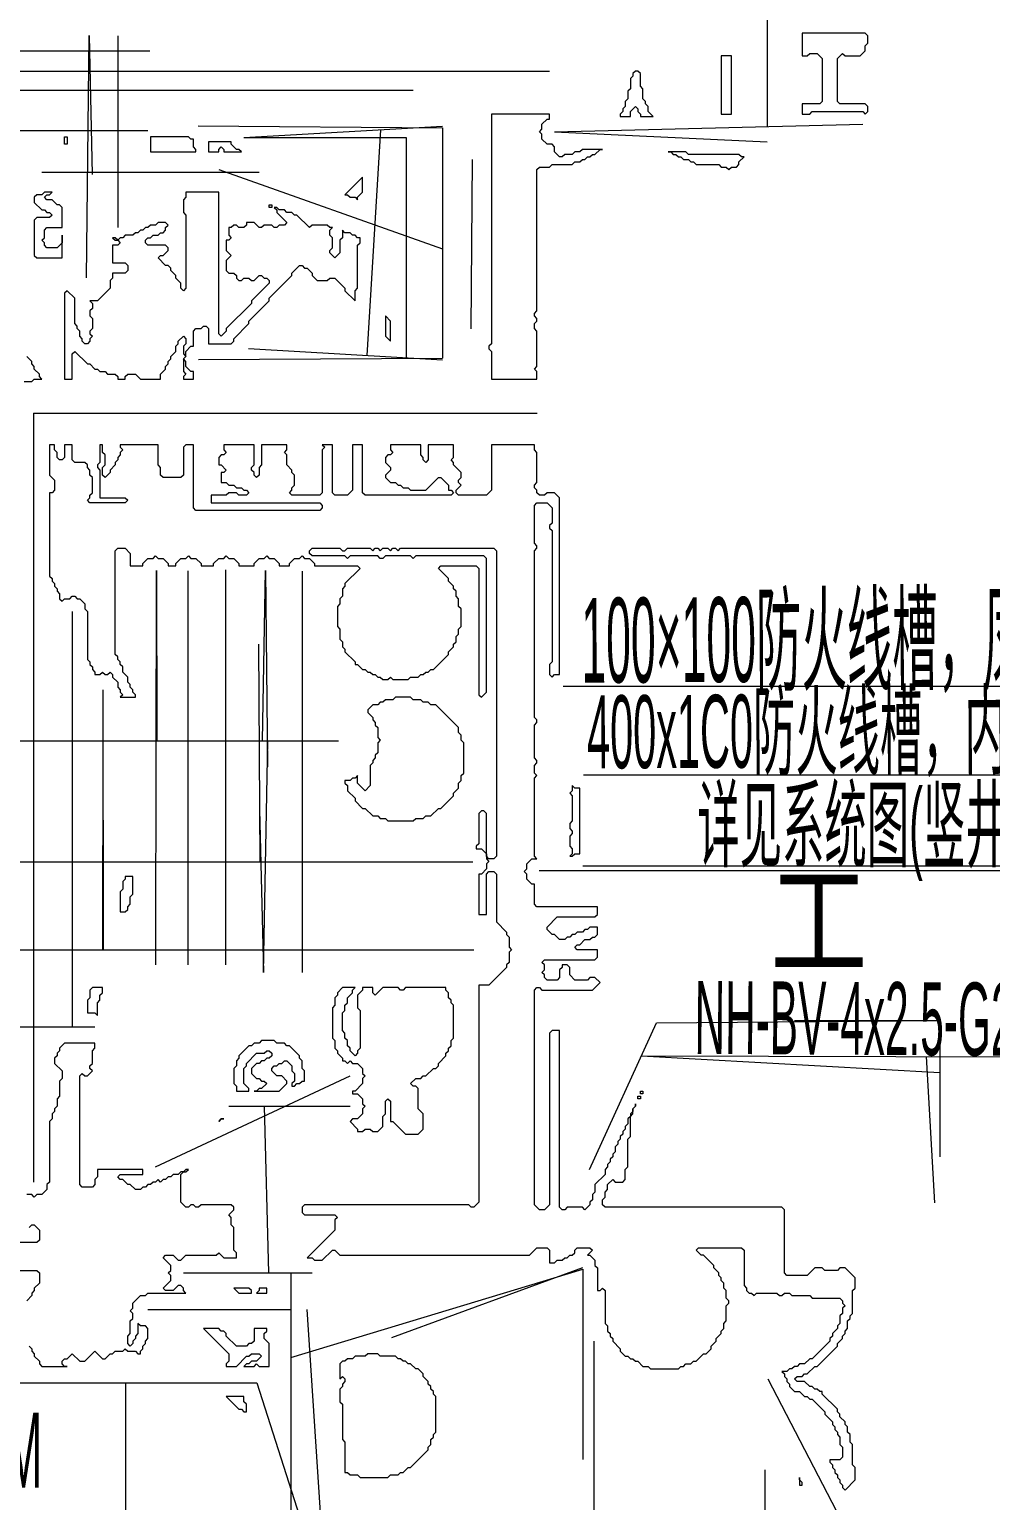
# Model space of a CAD drawing. Extents: x 6 to 4781, y 1 to 3386.
# Drawn here: x 3265 to 3646, y 1547 to 2130 of the extents above; entities that cross this region are included whole.
import ezdxf

# ---------------------------------------------------------------- set-up
doc = ezdxf.new("R2010")
doc.units = 0
for name, color, linetype, lineweight in [('OCR_TEXT', 6, 'Continuous', 0), ('TRACE_CURVE', 3, 'Continuous', 0), ('TRACE_STRAIGHT', 5, 'Continuous', 0), ('TRACE_TEXT_SYMBOL', 6, 'Continuous', 0)]:
    doc.layers.add(name, color=color, linetype=linetype, lineweight=lineweight)
doc.styles.add('wqy-unicode', font='wqy-unicode.lff')

msp = doc.modelspace()

# ---------------------------------------------------------------- linework, layer by layer
at = {"layer": 'TRACE_CURVE', "color": 3}
for points in [[(3273, 1965), (3273, 1953), (3275, 1951), (3275, 1947), (3274, 1946), (3273, 1946), (3273, 1913), (3274, 1912), (3274, 1911), (3275, 1910), (3275, 1909), (3276, 1908), (3276, 1907), (3277, 1906), (3277, 1904), (3278, 1903), (3279, 1904), (3281, 1904), (3282, 1905), (3283, 1905), (3284, 1904), (3285, 1904), (3287, 1902), (3287, 1900), (3288, 1899), (3288, 1880), (3289, 1879), (3289, 1878), (3290, 1877), (3290, 1876), (3291, 1875), (3291, 1874), (3293, 1874), (3294, 1875), (3295, 1874), (3296, 1874), (3297, 1875), (3298, 1874), (3298, 1873), (3300, 1871), (3300, 1869), (3301, 1868), (3301, 1867), (3302, 1866), (3301, 1865), (3307, 1865), (3307, 1866), (3306, 1867), (3306, 1868), (3305, 1869), (3305, 1870), (3304, 1871), (3304, 1873), (3302, 1875), (3302, 1877), (3301, 1878), (3301, 1879), (3300, 1880), (3300, 1881), (3299, 1882), (3299, 1923), (3300, 1924), (3303, 1924), (3305, 1922)], [(3288, 1956), (3288, 1957), (3287, 1958), (3283, 1958), (3282, 1959), (3282, 1965), (3279, 1965), (3279, 1960), (3278, 1959), (3277, 1959), (3276, 1960), (3276, 1962), (3275, 1963), (3275, 1965), (3273, 1965)], [(3347, 1948), (3349, 1948), (3350, 1947), (3351, 1947), (3352, 1946), (3351, 1945), (3348, 1945), (3347, 1946), (3344, 1946), (3343, 1945), (3337, 1945), (3337, 1942), (3380, 1942), (3381, 1941), (3381, 1940), (3380, 1939), (3331, 1939), (3330, 1940), (3330, 1965), (3327, 1965), (3326, 1964), (3326, 1953), (3325, 1952), (3318, 1952), (3317, 1953), (3317, 1956), (3316, 1957), (3316, 1965), (3301, 1965), (3301, 1964), (3302, 1963), (3301, 1962), (3301, 1961), (3300, 1960), (3300, 1959), (3299, 1958), (3299, 1957), (3297, 1955), (3297, 1954), (3295, 1952), (3294, 1953), (3294, 1956), (3295, 1957), (3295, 1961), (3294, 1962), (3294, 1965), (3293, 1965), (3293, 1958), (3292, 1957), (3292, 1956), (3293, 1955), (3293, 1944), (3303, 1944), (3304, 1943), (3303, 1942), (3289, 1942), (3288, 1943), (3289, 1944), (3289, 1945), (3290, 1946), (3290, 1952), (3289, 1953), (3289, 1955), (3288, 1956)], [(3415, 1948), (3416, 1947), (3422, 1947), (3427, 1952), (3428, 1952), (3431, 1949), (3431, 1947), (3432, 1947), (3433, 1946), (3432, 1945), (3398, 1945), (3397, 1946), (3397, 1965), (3393, 1965), (3393, 1947), (3391, 1945), (3386, 1945), (3385, 1946), (3385, 1965), (3381, 1965), (3382, 1964), (3381, 1963), (3381, 1946), (3380, 1945), (3369, 1945), (3368, 1946), (3369, 1947), (3369, 1948), (3370, 1949), (3370, 1953), (3369, 1954), (3369, 1955), (3367, 1957), (3367, 1961), (3366, 1962), (3367, 1963), (3367, 1965), (3357, 1965), (3357, 1957), (3356, 1956), (3356, 1953), (3355, 1952), (3354, 1953), (3354, 1954), (3353, 1955), (3353, 1956), (3354, 1957), (3354, 1965), (3342, 1965), (3342, 1963), (3343, 1962), (3342, 1961), (3341, 1961), (3340, 1960), (3340, 1957), (3341, 1957), (3343, 1955), (3342, 1954), (3341, 1954), (3341, 1950), (3343, 1950), (3344, 1949), (3346, 1949), (3347, 1948)], [(3472, 1940), (3472, 1934), (3471, 1933), (3471, 1932), (3472, 1931), (3472, 1879), (3471, 1878), (3471, 1874), (3472, 1873), (3473, 1874), (3475, 1874), (3475, 1944), (3473, 1946), (3470, 1946), (3469, 1945), (3467, 1945), (3466, 1946), (3466, 1947), (3465, 1948), (3465, 1949), (3466, 1950), (3466, 1962), (3465, 1963), (3465, 1965), (3448, 1965), (3448, 1947), (3446, 1945), (3435, 1945), (3434, 1946), (3434, 1947), (3436, 1949), (3435, 1950), (3435, 1951), (3436, 1952), (3436, 1954), (3433, 1957), (3433, 1958), (3432, 1959), (3433, 1960), (3433, 1965), (3423, 1965), (3423, 1959), (3422, 1958), (3421, 1959), (3421, 1960), (3420, 1961), (3420, 1965), (3408, 1965), (3408, 1963), (3409, 1962), (3408, 1961), (3407, 1961), (3406, 1960), (3406, 1958), (3408, 1956), (3408, 1955), (3406, 1953), (3406, 1952), (3408, 1950), (3410, 1950), (3411, 1949), (3412, 1949), (3413, 1948), (3415, 1948)], [(3469, 1761), (3489, 1761), (3490, 1762), (3490, 1765), (3482, 1765), (3481, 1766), (3482, 1767), (3483, 1767), (3485, 1769), (3487, 1769), (3488, 1770), (3489, 1770), (3490, 1771), (3490, 1774), (3487, 1774), (3486, 1773), (3485, 1773), (3484, 1772), (3482, 1772), (3481, 1771), (3480, 1771), (3479, 1770), (3478, 1770), (3477, 1769), (3475, 1769), (3473, 1771), (3472, 1771), (3470, 1773), (3470, 1774), (3474, 1778), (3489, 1778), (3490, 1779), (3490, 1782), (3466, 1782), (3465, 1783), (3465, 1791), (3464, 1791), (3462, 1793), (3462, 1795), (3461, 1796), (3462, 1797), (3462, 1799), (3464, 1801), (3466, 1801), (3465, 1802), (3465, 1833), (3466, 1834), (3465, 1835), (3465, 1838), (3466, 1839), (3466, 1840), (3465, 1841), (3465, 1854), (3466, 1855), (3466, 1856), (3465, 1857), (3465, 1923), (3466, 1924), (3466, 1925), (3465, 1926), (3465, 1941), (3466, 1942), (3470, 1942), (3472, 1940)], [(3376, 1923), (3377, 1924), (3388, 1924), (3389, 1923), (3390, 1923), (3391, 1924), (3400, 1924), (3401, 1923), (3402, 1924), (3403, 1924), (3404, 1923), (3405, 1924), (3407, 1924), (3408, 1923), (3409, 1924), (3410, 1924), (3411, 1923), (3412, 1924), (3449, 1924), (3450, 1923), (3450, 1802), (3449, 1801), (3447, 1801), (3446, 1802), (3446, 1819), (3445, 1820), (3444, 1820), (3443, 1819), (3443, 1807), (3442, 1806), (3442, 1805), (3444, 1805), (3446, 1803), (3446, 1801), (3447, 1800), (3446, 1799), (3446, 1797), (3444, 1795), (3443, 1795), (3443, 1779), (3446, 1779), (3446, 1795), (3447, 1796), (3449, 1796), (3450, 1795), (3450, 1776), (3454, 1772), (3454, 1771), (3455, 1770), (3455, 1766), (3456, 1765), (3455, 1764), (3455, 1760), (3454, 1759), (3454, 1758), (3447, 1751), (3443, 1751), (3443, 1665), (3441, 1663), (3440, 1663), (3439, 1664), (3374, 1664), (3373, 1663), (3373, 1661)], [(3394, 1879), (3394, 1878), (3395, 1878), (3397, 1876), (3398, 1876), (3399, 1875), (3400, 1875), (3401, 1874), (3402, 1874), (3403, 1873), (3404, 1873), (3405, 1872), (3407, 1872), (3408, 1873), (3409, 1872), (3415, 1872), (3416, 1873), (3419, 1873), (3420, 1874), (3421, 1874), (3422, 1875), (3423, 1875), (3424, 1876), (3425, 1876), (3431, 1882), (3431, 1883), (3433, 1885), (3433, 1886), (3434, 1887), (3434, 1889), (3435, 1890), (3435, 1892), (3436, 1893), (3436, 1900), (3435, 1901), (3435, 1904), (3434, 1905), (3434, 1907), (3433, 1908), (3433, 1909), (3431, 1911), (3431, 1912), (3427, 1916), (3428, 1917), (3442, 1917), (3443, 1916), (3443, 1866), (3444, 1865), (3446, 1867), (3446, 1920), (3445, 1921), (3418, 1921), (3417, 1920), (3416, 1921), (3406, 1921), (3405, 1920), (3404, 1920), (3403, 1921), (3392, 1921), (3391, 1920), (3390, 1921), (3377, 1921), (3376, 1922), (3376, 1923)], [(3305, 1922), (3305, 1917), (3310, 1917), (3310, 1918), (3312, 1920), (3314, 1920), (3315, 1921), (3316, 1920), (3318, 1920), (3320, 1918), (3320, 1917), (3323, 1917), (3323, 1918), (3325, 1920), (3327, 1920), (3328, 1921), (3329, 1920), (3331, 1920), (3333, 1918), (3333, 1917), (3338, 1917), (3338, 1918), (3340, 1920), (3342, 1920), (3343, 1921), (3344, 1920), (3346, 1920), (3348, 1918), (3348, 1917), (3354, 1917), (3354, 1918), (3356, 1920), (3358, 1920), (3359, 1921), (3360, 1920), (3362, 1920), (3364, 1918), (3364, 1917), (3368, 1917), (3368, 1918), (3370, 1920), (3372, 1920), (3373, 1921), (3374, 1920), (3376, 1920), (3378, 1918), (3378, 1917), (3395, 1917), (3396, 1916), (3390, 1910), (3390, 1909), (3389, 1908), (3389, 1905), (3388, 1904), (3388, 1902), (3387, 1901), (3387, 1893), (3388, 1892), (3388, 1888), (3389, 1887), (3389, 1885), (3390, 1884), (3390, 1883), (3394, 1879)], [(3502, 1696), (3501, 1695), (3501, 1694), (3500, 1693), (3500, 1692), (3499, 1691), (3499, 1690), (3498, 1689), (3498, 1688), (3497, 1687), (3497, 1685), (3496, 1684), (3496, 1683), (3495, 1682), (3495, 1681), (3494, 1680), (3494, 1679), (3493, 1678), (3493, 1676), (3489, 1672), (3489, 1669), (3488, 1668), (3488, 1666), (3487, 1665), (3487, 1664), (3485, 1662), (3484, 1663), (3478, 1663), (3477, 1662), (3476, 1662), (3475, 1663), (3475, 1733), (3472, 1733), (3471, 1732), (3471, 1664), (3469, 1662), (3467, 1662), (3465, 1664), (3465, 1749), (3466, 1750), (3467, 1750), (3468, 1749), (3488, 1749), (3491, 1752), (3489, 1754), (3487, 1754), (3486, 1753), (3481, 1753), (3479, 1755), (3479, 1758), (3478, 1759), (3476, 1759), (3476, 1758), (3475, 1757), (3475, 1754), (3474, 1753), (3470, 1753), (3469, 1754), (3469, 1755), (3468, 1756), (3469, 1757), (3469, 1759), (3468, 1760), (3469, 1761)], [(3576, 1591), (3575, 1592), (3574, 1592), (3572, 1594), (3569, 1594), (3568, 1595), (3569, 1596), (3571, 1596), (3572, 1597), (3573, 1597), (3576, 1600), (3577, 1600), (3585, 1608), (3585, 1609), (3587, 1611), (3587, 1612), (3588, 1613), (3588, 1614), (3589, 1615), (3589, 1618), (3590, 1619), (3590, 1620), (3591, 1621), (3591, 1630), (3592, 1631), (3592, 1635), (3588, 1639), (3586, 1639), (3585, 1638), (3580, 1638), (3579, 1639), (3576, 1639), (3573, 1636), (3565, 1636), (3564, 1637), (3564, 1662), (3563, 1663), (3493, 1663), (3492, 1664), (3492, 1666), (3493, 1667), (3493, 1669), (3494, 1670), (3494, 1672), (3496, 1674), (3497, 1673), (3500, 1673), (3501, 1674), (3501, 1678), (3502, 1679), (3502, 1690), (3503, 1691), (3503, 1699), (3504, 1700), (3504, 1702), (3505, 1703), (3505, 1704), (3505, 1703), (3504, 1702), (3504, 1701), (3503, 1700), (3503, 1699), (3502, 1698), (3502, 1696)], [(3373, 1661), (3374, 1660), (3386, 1660), (3387, 1659), (3386, 1658), (3386, 1654), (3375, 1643), (3377, 1643), (3378, 1642), (3381, 1642), (3385, 1646), (3386, 1646), (3388, 1644), (3463, 1644), (3466, 1647), (3470, 1647), (3471, 1646), (3471, 1641), (3473, 1641), (3474, 1642), (3476, 1642), (3477, 1643), (3478, 1643), (3479, 1644), (3480, 1644), (3481, 1645), (3481, 1646), (3482, 1647), (3487, 1647), (3488, 1646), (3486, 1644), (3487, 1644), (3489, 1642), (3489, 1640), (3490, 1639), (3490, 1630), (3491, 1630), (3492, 1631), (3493, 1630), (3493, 1617), (3494, 1616), (3494, 1614), (3495, 1613), (3495, 1612), (3496, 1611), (3496, 1610), (3499, 1607), (3499, 1606), (3501, 1604), (3502, 1604), (3503, 1603), (3504, 1603), (3505, 1602), (3506, 1602), (3508, 1600), (3510, 1600), (3511, 1599), (3522, 1599), (3523, 1600), (3524, 1600), (3525, 1601), (3527, 1601), (3528, 1602), (3529, 1602)], [(3529, 1602), (3532, 1605), (3533, 1605), (3535, 1607), (3535, 1608), (3537, 1610), (3537, 1611), (3539, 1613), (3539, 1614), (3540, 1615), (3540, 1617), (3541, 1618), (3541, 1624), (3542, 1625), (3542, 1626), (3541, 1627), (3541, 1630), (3540, 1631), (3540, 1633), (3539, 1634), (3539, 1635), (3538, 1636), (3538, 1637), (3536, 1639), (3536, 1640), (3532, 1644), (3531, 1644), (3529, 1646), (3530, 1647), (3547, 1647), (3548, 1646), (3548, 1632), (3549, 1631), (3549, 1630), (3550, 1629), (3551, 1629), (3552, 1628), (3553, 1629), (3561, 1629), (3562, 1628), (3563, 1628), (3564, 1629), (3566, 1629), (3567, 1628), (3574, 1628), (3575, 1627), (3586, 1627), (3587, 1626), (3587, 1625), (3588, 1624), (3587, 1623), (3587, 1621), (3586, 1620), (3586, 1617), (3585, 1616), (3585, 1615), (3583, 1613), (3583, 1612), (3582, 1611), (3582, 1610), (3575, 1603), (3574, 1603), (3572, 1601), (3570, 1601)], [(3570, 1601), (3569, 1600), (3568, 1600), (3567, 1599), (3566, 1599), (3565, 1598), (3563, 1598), (3564, 1597), (3564, 1596), (3565, 1595), (3565, 1594), (3566, 1593), (3566, 1592), (3568, 1590), (3570, 1590), (3572, 1588), (3573, 1588), (3574, 1587), (3575, 1587), (3580, 1582), (3580, 1581), (3583, 1578), (3583, 1577), (3584, 1576), (3584, 1575), (3585, 1574), (3585, 1573), (3586, 1572), (3586, 1569), (3587, 1568), (3587, 1564), (3586, 1563), (3582, 1563), (3582, 1562), (3583, 1561), (3583, 1560), (3584, 1559), (3584, 1558), (3585, 1557), (3585, 1556), (3586, 1555), (3586, 1554), (3587, 1553), (3587, 1552), (3588, 1551), (3592, 1555), (3592, 1560), (3591, 1561), (3591, 1569), (3590, 1570), (3590, 1573), (3589, 1574), (3589, 1576), (3588, 1577), (3588, 1578), (3586, 1580), (3586, 1581), (3585, 1582), (3585, 1583), (3579, 1589), (3579, 1590), (3578, 1590), (3577, 1591), (3576, 1591)]]:
    msp.add_lwpolyline(points, dxfattribs=at)
at = {"layer": 'TRACE_STRAIGHT', "color": 5}
for p, q in [((3557.12, 2579), (3557.12, 2091.05)), ((3287.62, 2031.05), (3288.75, 2127.03)), ((3288.75, 2127.03), (3289.87, 2072)), ((3300, 2127), (3300, 2051)), ((3104.68, 2121.01), (3312.68, 2121.01)), ((3116.27, 2113), (3471, 2113)), ((3222.06, 2105.5), (3417.06, 2105.5)), ((3473, 2088.95), (3594.99, 2092)), ((3234.53, 2089.5), (3312, 2089.5)), ((3331.87, 2091.26), (3428.64, 2090.46)), ((3349.98, 2086.73), (3428.64, 2091.15)), ((3349.98, 2086.73), (3414.19, 2086.73)), ((3398.84, 2000.36), (3404.23, 2089.78)), ((3414.19, 2086.73), (3414.19, 1999.46)), ((3428.64, 2090.46), (3428.64, 1999.32)), ((3473, 2088.95), (3557.12, 2084.99)), ((3440.3, 2078), (3439.85, 2010.97)), ((3270, 2073), (3356, 2073)), ((3340, 2074), (3428.64, 2042.58)), ((3331.94, 1998.79), (3428.64, 1999.32)), ((3351.81, 2003.12), (3428.64, 1998.62)), ((3266.65, 1977.5), (3266.65, 1672.9)), ((3266.65, 1977.5), (3466.04, 1977.5)), ((3315.24, 1837.5), (3315.4, 1915.19)), ((3315.4, 1915.19), (3315.46, 1847.8)), ((3327.72, 1915.13), (3327.72, 1759)), ((3342.72, 1915.44), (3342.72, 1759)), ((3357.32, 1847.8), (3358.58, 1915.19)), ((3358.58, 1915.19), (3359.3, 1837.5)), ((3373.08, 1914.88), (3373.08, 1756)), ((3281.96, 1899), (3281.96, 1734.5)), ((3355.75, 1886), (3356.24, 1799.85)), ((3294.1, 1868), (3294.21, 1765)), ((3476.44, 1869.38), (3848.99, 1869.38)), ((3170.73, 1847.8), (3387.46, 1847.8)), ((3294.18, 1765), (3294.31, 1847.8)), ((3315.12, 1759), (3315.26, 1847.8)), ((3357.75, 1756), (3359.5, 1847.8)), ((3484.44, 1834.31), (3837, 1834.31)), ((3356.12, 1820.5), (3357.75, 1756)), ((3202.5, 1799.85), (3440.63, 1799.85)), ((3466.87, 1796.34), (3779.19, 1796.34)), ((3484.19, 1798.22), (3849.01, 1798.22)), ((3107, 1765), (3441, 1765)), ((3513.39, 1736.12), (3625.5, 1737)), ((3568, 1737), (3625.5, 1737)), ((3625.5, 1737), (3625.5, 1683)), ((3182, 1734.5), (3291, 1734.5)), ((3486.77, 1678.03), (3513.39, 1736.12)), ((3507.38, 1723), (3851.49, 1722.08)), ((3507.38, 1723), (3625.5, 1716.35)), ((3620.11, 1722.7), (3623.42, 1664.75)), ((3315, 1679), (3392, 1715)), ((3344, 1703), (3392, 1703)), ((3358.01, 1703), (3359.77, 1637)), ((3368.5, 1603.49), (3484.13, 1638.43)), ((3408.6, 1611.42), (3484.13, 1639.11)), ((3484.13, 1638.43), (3484.13, 1563.06)), ((3326, 1637), (3377, 1637)), ((3368.5, 1637), (3368.5, 1483.77)), ((3312, 1622.5), (3368.5, 1622.5)), ((3374.91, 1622.5), (3383.73, 1489)), ((3488.5, 1610), (3488.5, 1524.98)), ((3003.45, 1593.54), (3355.04, 1593.54)), ((3303.14, 1593.54), (3303.14, 1219.75)), ((3355.04, 1593.54), (3414.95, 1407.08)), ((3557.45, 1595.09), (3588.15, 1535.74)), ((3556.2, 1559), (3556.2, 1214.85))]:
    msp.add_line(p, q, dxfattribs=at)
at = {"layer": 'TRACE_TEXT_SYMBOL', "color": 6}
for points in [[(3571, 2128), (3571, 2119), (3573, 2119), (3574, 2120), (3577, 2120), (3579, 2118), (3579, 2101), (3578, 2100), (3571, 2100), (3571, 2096), (3574, 2096), (3575, 2097), (3595, 2097), (3596, 2096), (3597, 2097), (3597, 2099), (3596, 2100), (3586, 2100), (3585, 2101), (3585, 2118), (3587, 2120), (3588, 2119), (3594, 2119), (3596, 2121), (3596, 2123), (3597, 2124), (3597, 2127), (3596, 2128)], [(3539, 2119), (3539, 2096), (3543, 2096), (3543, 2119)], [(3505, 2113), (3504, 2112), (3504, 2111), (3503, 2110), (3503, 2106), (3502, 2105), (3502, 2102), (3501, 2101), (3501, 2099), (3500, 2098), (3500, 2097), (3499, 2096), (3499, 2095), (3503, 2095), (3503, 2097), (3505, 2099), (3506, 2098), (3506, 2097), (3507, 2096), (3507, 2095), (3512, 2095), (3510, 2097), (3510, 2099), (3509, 2100), (3509, 2101), (3508, 2102), (3508, 2106), (3507, 2107), (3507, 2112), (3506, 2113)], [(3448, 2096), (3448, 2005), (3447, 2004), (3447, 2003), (3448, 2002), (3448, 1991), (3466, 1991), (3466, 1994), (3465, 1995), (3466, 1996), (3466, 2010), (3465, 2011), (3465, 2013), (3466, 2014), (3466, 2015), (3465, 2016), (3465, 2017), (3466, 2018), (3466, 2074), (3467, 2075), (3471, 2075), (3472, 2076), (3480, 2076), (3481, 2077), (3483, 2077), (3484, 2078), (3485, 2078), (3486, 2079), (3487, 2079), (3488, 2080), (3489, 2080), (3491, 2082), (3492, 2082), (3484, 2082), (3483, 2081), (3481, 2081), (3480, 2080), (3477, 2080), (3476, 2079), (3475, 2079), (3473, 2081), (3473, 2083), (3472, 2084), (3470, 2084), (3468, 2086), (3468, 2088), (3467, 2089), (3468, 2090), (3468, 2092), (3470, 2094), (3471, 2094), (3471, 2096)], [(3279, 2087), (3280, 2087), (3280, 2084), (3279, 2084)], [(3313, 2087), (3313, 2081), (3331, 2081), (3331, 2082), (3330, 2083), (3330, 2086), (3329, 2086), (3328, 2087)], [(3336, 2085), (3336, 2081), (3340, 2081), (3340, 2082), (3341, 2083), (3342, 2082), (3342, 2081), (3349, 2081), (3348, 2082), (3347, 2082), (3345, 2084), (3345, 2085)], [(3518, 2081), (3519, 2081), (3520, 2080), (3521, 2080), (3522, 2079), (3523, 2079), (3524, 2078), (3526, 2078), (3527, 2077), (3528, 2077), (3529, 2076), (3538, 2076), (3539, 2075), (3541, 2075), (3542, 2074), (3543, 2075), (3545, 2075), (3546, 2076), (3546, 2077), (3548, 2079), (3547, 2079), (3546, 2080), (3526, 2080), (3525, 2081)], [(3397, 2071), (3390, 2064), (3391, 2064), (3392, 2063), (3394, 2063), (3395, 2062), (3395, 2063), (3397, 2065)], [(3271, 2065), (3270, 2064), (3268, 2064), (3267, 2063), (3267, 2061), (3270, 2058), (3271, 2058), (3272, 2057), (3273, 2057), (3274, 2056), (3273, 2055), (3268, 2055), (3267, 2054), (3267, 2040), (3268, 2039), (3278, 2039), (3278, 2048), (3278, 2045), (3276, 2043), (3272, 2043), (3271, 2044), (3271, 2045), (3270, 2046), (3271, 2047), (3271, 2050), (3272, 2051), (3278, 2051), (3278, 2059), (3277, 2060), (3276, 2060), (3274, 2062), (3272, 2062), (3271, 2063), (3272, 2064), (3273, 2064), (3274, 2065)], [(3360, 2060), (3361, 2060), (3361, 2059), (3360, 2059)], [(3406, 2016), (3406, 2008), (3408, 2006), (3408, 2014)], [(3480, 1830), (3480, 1828), (3479, 1827), (3480, 1826), (3480, 1816), (3479, 1815), (3479, 1813), (3480, 1812), (3480, 1811), (3479, 1810), (3479, 1806), (3480, 1805), (3480, 1803), (3479, 1802), (3480, 1802), (3481, 1803), (3483, 1803), (3483, 1829), (3481, 1829)], [(3303, 1794), (3303, 1793), (3302, 1792), (3302, 1789), (3301, 1788), (3301, 1780), (3303, 1780), (3304, 1781), (3304, 1782), (3305, 1783), (3305, 1786), (3306, 1787), (3306, 1794)], [(3290, 1750), (3289, 1749), (3289, 1746), (3288, 1745), (3288, 1740), (3291, 1740), (3292, 1739), (3292, 1744), (3293, 1745), (3293, 1747), (3294, 1748), (3294, 1750)], [(3507, 1709), (3508, 1709), (3508, 1708), (3507, 1708)], [(3506, 1707), (3507, 1707), (3507, 1706), (3506, 1706)], [(3341, 1698), (3340, 1697), (3341, 1698), (3342, 1698)], [(3346, 1631), (3348, 1629), (3353, 1629), (3353, 1630), (3352, 1631)], [(3356, 1631), (3356, 1630), (3355, 1629), (3359, 1629), (3359, 1631)], [(3334, 1615), (3344, 1605), (3344, 1602), (3343, 1601), (3343, 1600), (3347, 1600), (3351, 1604), (3352, 1604), (3353, 1605), (3356, 1605), (3357, 1604), (3355, 1602), (3353, 1602), (3352, 1601), (3351, 1601), (3350, 1600), (3354, 1600), (3355, 1601), (3356, 1600), (3360, 1600), (3360, 1609), (3358, 1611), (3358, 1613), (3359, 1614), (3359, 1615), (3354, 1615), (3354, 1610), (3353, 1609), (3352, 1609), (3351, 1608), (3347, 1608), (3343, 1612), (3343, 1613), (3342, 1614), (3341, 1614), (3340, 1615)], [(3399, 1605), (3398, 1604), (3394, 1604), (3393, 1603), (3391, 1603), (3390, 1602), (3389, 1602), (3388, 1601), (3388, 1595), (3389, 1596), (3390, 1595), (3390, 1594), (3389, 1593), (3389, 1592), (3388, 1591), (3388, 1586), (3389, 1585), (3389, 1571), (3390, 1570), (3390, 1558), (3391, 1558), (3392, 1557), (3395, 1557), (3396, 1556), (3407, 1556), (3408, 1557), (3411, 1557), (3412, 1558), (3413, 1558), (3415, 1560), (3416, 1560), (3423, 1567), (3423, 1568), (3424, 1569), (3424, 1571), (3425, 1572), (3425, 1573), (3426, 1574), (3426, 1588), (3425, 1589), (3425, 1590), (3424, 1591), (3424, 1592), (3423, 1593), (3423, 1594), (3421, 1596), (3421, 1597), (3419, 1599), (3418, 1599), (3416, 1601), (3415, 1601), (3414, 1602), (3413, 1602), (3412, 1603), (3411, 1603), (3410, 1604), (3404, 1604), (3403, 1605)], [(3343, 1588), (3348, 1583), (3349, 1583), (3350, 1582), (3351, 1582), (3351, 1585), (3350, 1586), (3350, 1588)], [(3570, 1556), (3570, 1553), (3571, 1553), (3571, 1554), (3570, 1555)]]:
    msp.add_lwpolyline(points, close=True, dxfattribs=at)
for points in [[(3327, 2065), (3327, 2063), (3326, 2062), (3326, 2057), (3327, 2056), (3327, 2027), (3326, 2026), (3325, 2027), (3325, 2029), (3323, 2031), (3323, 2032), (3321, 2034), (3321, 2035), (3320, 2036), (3319, 2036), (3316, 2039), (3317, 2040), (3318, 2040), (3320, 2042), (3320, 2043), (3319, 2044), (3312, 2044), (3311, 2045), (3311, 2046), (3312, 2047), (3313, 2047), (3314, 2048), (3316, 2048), (3317, 2049), (3318, 2049), (3319, 2050), (3319, 2051), (3320, 2052), (3319, 2053), (3316, 2053), (3315, 2052), (3313, 2052), (3312, 2051), (3311, 2051), (3310, 2050), (3309, 2050), (3308, 2049), (3307, 2049), (3306, 2048), (3303, 2048), (3302, 2047), (3301, 2047), (3300, 2046), (3299, 2047), (3298, 2047), (3299, 2046), (3300, 2046), (3301, 2045), (3300, 2044), (3298, 2044), (3298, 2037), (3303, 2037), (3304, 2036), (3304, 2034), (3303, 2033), (3298, 2033), (3298, 2031), (3297, 2030), (3297, 2027)], [(3341, 2008), (3340, 2009), (3340, 2065), (3327, 2065)], [(3384, 2048), (3384, 2050), (3385, 2051), (3384, 2051), (3383, 2052), (3377, 2052), (3376, 2051), (3371, 2056), (3370, 2056), (3369, 2057), (3367, 2057), (3366, 2058), (3364, 2058), (3363, 2059), (3362, 2059), (3363, 2058), (3363, 2057), (3367, 2053), (3366, 2052), (3364, 2052), (3363, 2051), (3362, 2051), (3361, 2052), (3358, 2052), (3357, 2051), (3356, 2051), (3354, 2053), (3351, 2053), (3351, 2052), (3350, 2051), (3348, 2051), (3347, 2052), (3346, 2052), (3345, 2051), (3344, 2051), (3344, 2048), (3345, 2047), (3344, 2046), (3343, 2046), (3343, 2042), (3345, 2040), (3343, 2038), (3343, 2034), (3344, 2033), (3346, 2033), (3347, 2032), (3347, 2031), (3348, 2030), (3349, 2030), (3350, 2031), (3352, 2031), (3353, 2030), (3354, 2030), (3356, 2032), (3357, 2032), (3358, 2031), (3359, 2031), (3360, 2030), (3360, 2029), (3353, 2022), (3353, 2021), (3343, 2011), (3343, 2010), (3341, 2008)], [(3326, 1999), (3326, 1994), (3327, 1993), (3326, 1992), (3326, 1991), (3330, 1991), (3330, 1994), (3329, 1994), (3327, 1996), (3327, 1998), (3326, 1999), (3327, 2000), (3327, 2002), (3329, 2004), (3330, 2004), (3330, 2010), (3331, 2011), (3333, 2011), (3334, 2012), (3335, 2012), (3336, 2011), (3336, 2005), (3345, 2005), (3346, 2006), (3346, 2007), (3352, 2013), (3352, 2014), (3360, 2022), (3360, 2023), (3369, 2032), (3369, 2033), (3372, 2036), (3373, 2036), (3374, 2035), (3375, 2035), (3377, 2033), (3377, 2032), (3379, 2030), (3383, 2030), (3384, 2031), (3386, 2031), (3390, 2027), (3390, 2026), (3394, 2022), (3394, 2026), (3395, 2027), (3395, 2044), (3396, 2045), (3396, 2047), (3395, 2047), (3394, 2048), (3393, 2048), (3392, 2049), (3390, 2049), (3389, 2050), (3389, 2047), (3388, 2046), (3388, 2041), (3386, 2039), (3384, 2041), (3384, 2042), (3385, 2043), (3385, 2047), (3384, 2048)], [(3297, 2027), (3292, 2022), (3289, 2022), (3290, 2021), (3290, 2019), (3289, 2018), (3289, 2016), (3290, 2015), (3290, 2011), (3289, 2010), (3289, 2009), (3290, 2008), (3289, 2007), (3289, 2006), (3288, 2005), (3287, 2005), (3286, 2006), (3286, 2007), (3285, 2008), (3285, 2010), (3284, 2011), (3284, 2012), (3283, 2013), (3283, 2023), (3280, 2026), (3279, 2025), (3279, 1991), (3282, 1991), (3282, 2001), (3283, 2002), (3288, 1997), (3289, 1997), (3291, 1995), (3292, 1995), (3293, 1994), (3295, 1994), (3296, 1993), (3299, 1993), (3300, 1992), (3300, 1991), (3303, 1991), (3303, 1992), (3304, 1993), (3307, 1993), (3309, 1991), (3317, 1991), (3317, 1993), (3319, 1995), (3319, 1996), (3320, 1997), (3320, 1998), (3321, 1999), (3321, 2000), (3323, 2002), (3323, 2004), (3324, 2005), (3324, 2006), (3326, 2008), (3327, 2007), (3327, 2005), (3326, 2004), (3326, 2001), (3327, 2000), (3326, 1999)], [(3263, 1990), (3266, 1990), (3267, 1991), (3270, 1991), (3269, 1992), (3269, 1993), (3267, 1995), (3267, 1996), (3266, 1997), (3266, 1998), (3264, 2000)], [(3410, 1865), (3409, 1864), (3406, 1864), (3405, 1863), (3404, 1863), (3403, 1862), (3401, 1862), (3399, 1860), (3399, 1859), (3401, 1857), (3401, 1856), (3402, 1855), (3402, 1854), (3403, 1853), (3403, 1849), (3404, 1848), (3403, 1847), (3403, 1843), (3402, 1842), (3402, 1841), (3401, 1840), (3401, 1839), (3400, 1838), (3400, 1830), (3398, 1828), (3395, 1831), (3395, 1834), (3394, 1833), (3393, 1833), (3392, 1832), (3390, 1832), (3390, 1831), (3391, 1830), (3391, 1828), (3394, 1825), (3394, 1824), (3397, 1821), (3398, 1821), (3401, 1818), (3403, 1818), (3404, 1817), (3406, 1817), (3407, 1816), (3417, 1816), (3418, 1817), (3421, 1817), (3422, 1818), (3424, 1818), (3427, 1821), (3428, 1821), (3433, 1826), (3433, 1827), (3435, 1829), (3435, 1831), (3436, 1832), (3436, 1834), (3437, 1835), (3437, 1847), (3436, 1848), (3436, 1850), (3435, 1851), (3435, 1853), (3426, 1862), (3424, 1862)], [(3424, 1862), (3423, 1863), (3421, 1863), (3420, 1864), (3417, 1864), (3416, 1865), (3410, 1865)], [(3389, 1750), (3387, 1748), (3387, 1747), (3386, 1746), (3386, 1743), (3385, 1742), (3385, 1730), (3386, 1729), (3386, 1726), (3387, 1725), (3387, 1724), (3389, 1722), (3389, 1721), (3390, 1721), (3391, 1720), (3392, 1721), (3393, 1720), (3395, 1720), (3397, 1718), (3397, 1716), (3398, 1715), (3397, 1714), (3397, 1712), (3394, 1709), (3393, 1709), (3393, 1708), (3395, 1708), (3397, 1706), (3397, 1704), (3398, 1703), (3397, 1702), (3397, 1700), (3395, 1698), (3393, 1698), (3392, 1697), (3395, 1694), (3395, 1693), (3397, 1693), (3398, 1694), (3400, 1694), (3401, 1693), (3403, 1693), (3405, 1695), (3405, 1699), (3406, 1700), (3406, 1705), (3407, 1706), (3408, 1705), (3408, 1697), (3409, 1697), (3414, 1692), (3419, 1692), (3421, 1694), (3421, 1700), (3419, 1702), (3419, 1710), (3418, 1711), (3417, 1711), (3416, 1712), (3418, 1714), (3420, 1714), (3421, 1715), (3422, 1715), (3425, 1718)], [(3425, 1718), (3426, 1718), (3427, 1719), (3427, 1720), (3430, 1723), (3430, 1724), (3431, 1725), (3431, 1726), (3432, 1727), (3432, 1729), (3433, 1730), (3433, 1743), (3432, 1744), (3432, 1745), (3431, 1746), (3431, 1748), (3430, 1749), (3430, 1750), (3414, 1750), (3413, 1749), (3412, 1749), (3411, 1750), (3405, 1750), (3402, 1747), (3401, 1748), (3401, 1750), (3397, 1750), (3397, 1749), (3395, 1747), (3395, 1742), (3396, 1741), (3396, 1726), (3395, 1725), (3395, 1724), (3394, 1723), (3392, 1725), (3392, 1726), (3391, 1727), (3391, 1729), (3390, 1730), (3390, 1732), (3389, 1733), (3389, 1740), (3390, 1741), (3390, 1743), (3391, 1744), (3391, 1746), (3393, 1748), (3393, 1749), (3394, 1750), (3389, 1750)], [(3279, 1728), (3277, 1726), (3277, 1725), (3276, 1724), (3276, 1723), (3275, 1722), (3275, 1720), (3278, 1717), (3278, 1714), (3277, 1713), (3277, 1707), (3276, 1706), (3276, 1703), (3275, 1702), (3275, 1701), (3274, 1700), (3274, 1698), (3273, 1697), (3273, 1673), (3272, 1672), (3272, 1670), (3270, 1668), (3268, 1668), (3267, 1667), (3266, 1668), (3264, 1668)], [(3329, 1664), (3328, 1663), (3327, 1663), (3325, 1665), (3325, 1676), (3326, 1677), (3327, 1677), (3328, 1678), (3327, 1678), (3326, 1677), (3325, 1677), (3324, 1676), (3322, 1676), (3321, 1675), (3320, 1675), (3319, 1674), (3318, 1674), (3317, 1673), (3316, 1674), (3315, 1673), (3314, 1673), (3313, 1672), (3312, 1672), (3311, 1671), (3310, 1671), (3309, 1670), (3307, 1670), (3305, 1672), (3304, 1672), (3302, 1674), (3301, 1674), (3300, 1675), (3301, 1676), (3310, 1676), (3310, 1678), (3292, 1678), (3292, 1675), (3291, 1674), (3291, 1672), (3290, 1671), (3286, 1671), (3285, 1672), (3285, 1715), (3286, 1716), (3287, 1715), (3288, 1715), (3290, 1717), (3289, 1718), (3289, 1719), (3290, 1720), (3290, 1725), (3291, 1726), (3291, 1728), (3279, 1728)], [(3357, 1729), (3356, 1728), (3354, 1728), (3353, 1727), (3352, 1727), (3348, 1723), (3348, 1722), (3347, 1721), (3347, 1719), (3346, 1718), (3346, 1712), (3347, 1711), (3347, 1709), (3352, 1709), (3352, 1710), (3350, 1712), (3350, 1718), (3351, 1719), (3351, 1720), (3355, 1724), (3358, 1724), (3359, 1725), (3360, 1725), (3361, 1724), (3361, 1723), (3360, 1722), (3359, 1722), (3358, 1721), (3357, 1721), (3356, 1720), (3355, 1720), (3353, 1718), (3353, 1716), (3355, 1714), (3356, 1714), (3357, 1713), (3358, 1713), (3359, 1712), (3357, 1710), (3356, 1710), (3355, 1709), (3354, 1709), (3364, 1709), (3367, 1712), (3367, 1713), (3365, 1715), (3363, 1715), (3361, 1717), (3361, 1718), (3362, 1719), (3363, 1719), (3364, 1720), (3365, 1720), (3366, 1721), (3367, 1721), (3369, 1719), (3369, 1717), (3370, 1716), (3370, 1713), (3369, 1712), (3369, 1711), (3370, 1711), (3371, 1712), (3372, 1712)], [(3372, 1712), (3373, 1713), (3374, 1713), (3374, 1717), (3373, 1718), (3373, 1721), (3372, 1722), (3372, 1723), (3368, 1727), (3367, 1727), (3366, 1728), (3363, 1728), (3362, 1729), (3357, 1729)], [(3310, 1607), (3310, 1608), (3311, 1609), (3311, 1610), (3312, 1611), (3312, 1615), (3311, 1616), (3309, 1616), (3308, 1617), (3308, 1613), (3307, 1612), (3307, 1611), (3306, 1610), (3306, 1609), (3305, 1608), (3304, 1609), (3304, 1612), (3305, 1613), (3305, 1618), (3306, 1619), (3306, 1621), (3305, 1622), (3306, 1623), (3306, 1625), (3309, 1628), (3311, 1628), (3312, 1629), (3327, 1629), (3326, 1630), (3326, 1631), (3325, 1632), (3324, 1632), (3322, 1630), (3319, 1630), (3318, 1631), (3321, 1634), (3321, 1636), (3320, 1637), (3321, 1638), (3321, 1640), (3318, 1643), (3319, 1644), (3322, 1644), (3324, 1642), (3325, 1642), (3327, 1644), (3339, 1644), (3340, 1645), (3342, 1643), (3347, 1643), (3347, 1645), (3346, 1646), (3346, 1655), (3345, 1656), (3345, 1659), (3344, 1660), (3346, 1662), (3346, 1663), (3345, 1664), (3333, 1664), (3332, 1663), (3331, 1663), (3330, 1664), (3329, 1664)], [(3265, 1655), (3266, 1656), (3267, 1656), (3269, 1654), (3269, 1650), (3268, 1649), (3258, 1649)], [(3231, 1638), (3268, 1638), (3269, 1637), (3269, 1633), (3267, 1631), (3267, 1630), (3266, 1629), (3266, 1628), (3264, 1626)], [(3265, 1608), (3266, 1607), (3266, 1606), (3267, 1605), (3267, 1604), (3269, 1602), (3269, 1601), (3270, 1600), (3280, 1600), (3279, 1600), (3278, 1601), (3278, 1602), (3279, 1603), (3280, 1603), (3282, 1605), (3285, 1602), (3287, 1602), (3291, 1606), (3294, 1603), (3295, 1603), (3297, 1605), (3298, 1605), (3299, 1606), (3302, 1606), (3303, 1607), (3304, 1606), (3307, 1606), (3308, 1605), (3309, 1605), (3309, 1606), (3310, 1607)]]:
    msp.add_lwpolyline(points, dxfattribs=at)

# ---------------------------------------------------------------- texts
at = {"layer": 'OCR_TEXT', "color": 6, "style": 'wqy-unicode'}
for s, height, rotation, width, p in [('100×100防火线槽，凤机水泵等应急控制', 33.54, 0.31054, 0.393086, (3483.69, 1870.76)), ('400x1C0防火线槽，内部换1:2用金属隔板分隔', 28.86, 0.29232, 0.425358, (3485.92, 1836.82)), ('NH-BV-4x2.5-G20.WC消火栓启泵线', 28.86, -0.34308, 0.434313, (3528.34, 1723.78))]:
    msp.add_text(s, height=height, rotation=rotation, dxfattribs=dict(at, width=width)).set_placement(p)
for s, height, width, p in [('详见系统图(竖井内沿墙明敷)', 28.08, 0.437926, (3529.51, 1800.64)), ('工', 36.66, 0.768929, (3558.45, 1758.37)), ('消防靖子箱50M', 29.64, 0.450164, (3144.46, 1551.96))]:
    msp.add_text(s, height=height, dxfattribs=dict(at, width=width)).set_placement(p)

doc.saveas('drawing.dxf')
